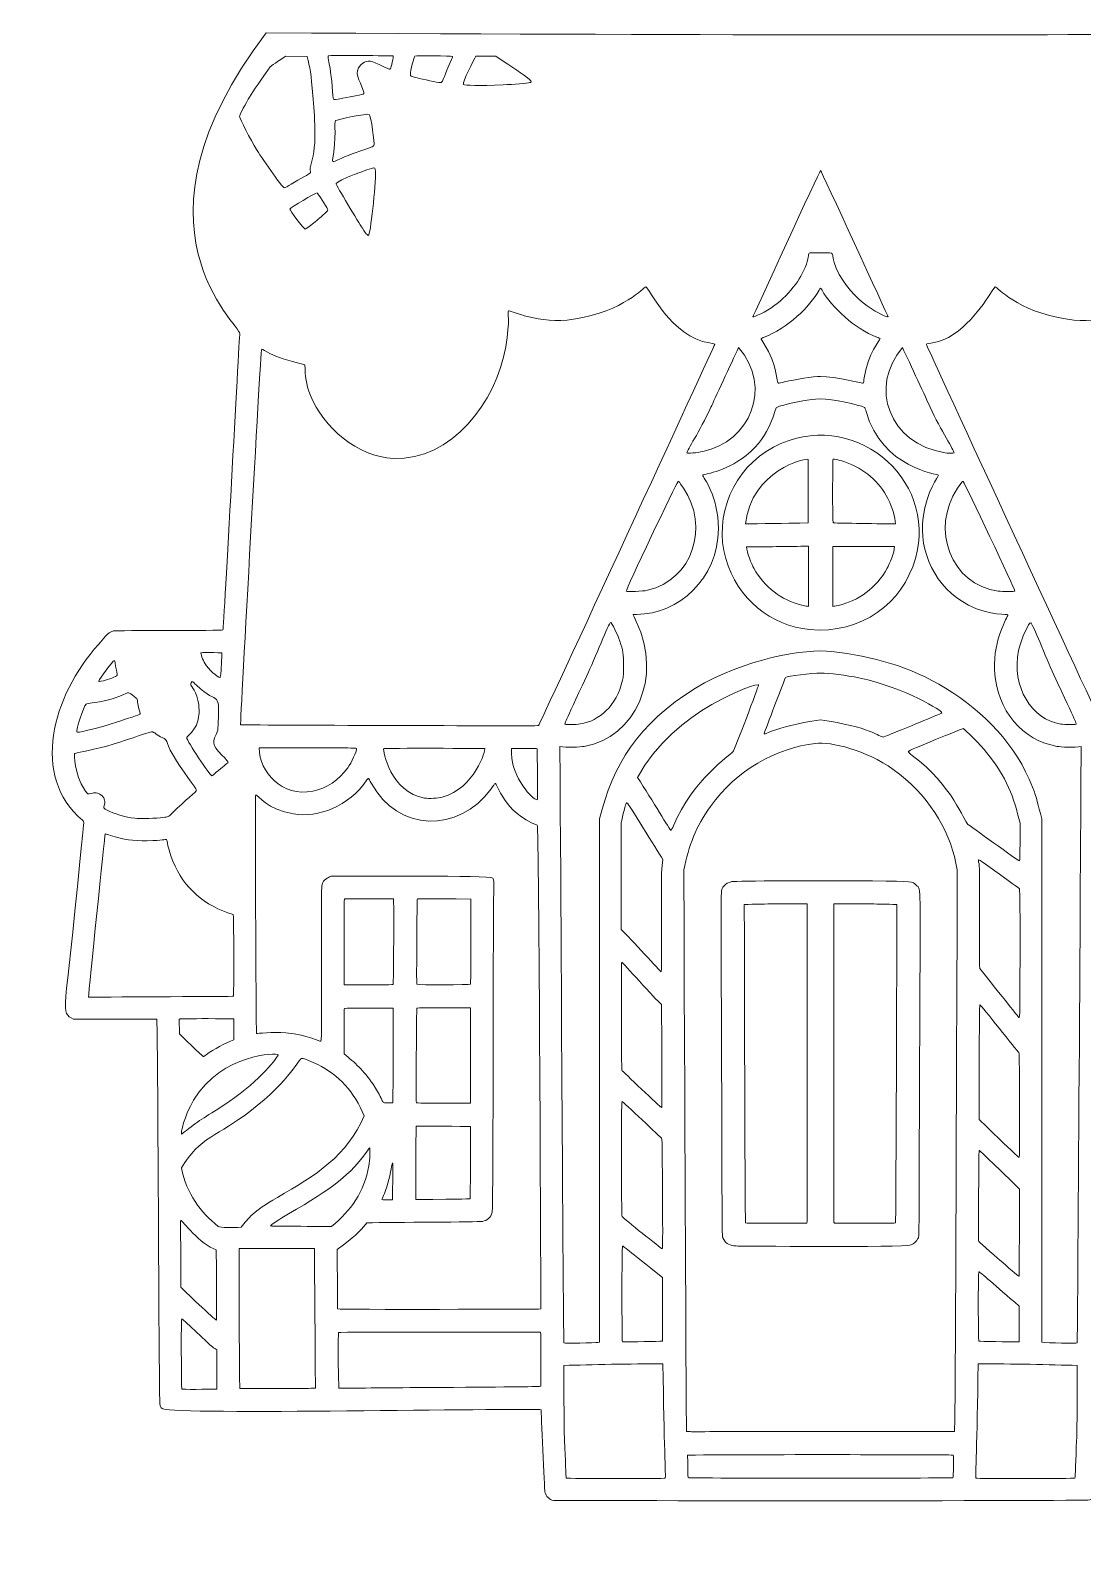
# Model space of a CAD drawing. Header units: inches. Extents: x -62.1 to -44.3, y 58.5 to 60.4.
# Drawn here: x -53.046 to -51.734, y 58.505 to 60.406 of the extents above; entities that cross this region are included whole.
import ezdxf

# ---------------------------------------------------------------- set-up
doc = ezdxf.new("R2010")
doc.units = ezdxf.units.IN
doc.header["$MEASUREMENT"] = 0
doc.layers.add('Gingerbread House 04', color=7, linetype='Continuous')

# ---------------------------------------------------------------- blocks, each defined once
blk = doc.blocks.new('block 5')
at = {"layer": 'Gingerbread House 04', "lineweight": 0}
for points, knots in [([(-52.1192, 59.886), (-52.1698, 59.8592), (-52.1939, 59.7998), (-52.1789, 59.7468), (-52.1647, 59.6969), (-52.1219, 59.6628), (-52.0743, 59.6583), (-52.0098, 59.6522), (-51.9581, 59.6914), (-51.9424, 59.7468), (-51.9135, 59.8485), (-52.0226, 59.9371), (-52.1192, 59.886)], [0, 0, 0, 0, 1, 1, 1, 2, 2, 2, 3, 3, 3, 4, 4, 4, 4]), ([(-52.0762, 59.8707), (-52.0758, 59.8704), (-52.0758, 59.8494), (-52.076, 59.7916), (-52.076, 59.7916), (-52.0863, 59.7912), (-52.0863, 59.7912), (-52.0992, 59.7908), (-52.1397, 59.7904), (-52.1541, 59.7902), (-52.147, 59.8566), (-52.0785, 59.8731), (-52.0762, 59.8707)], [0, 0, 0, 0, 1, 1, 1, 2, 2, 2, 3, 3, 3, 4, 4, 4, 4]), ([(-52.0448, 59.7915), (-52.046, 59.792), (-52.0455, 59.8706), (-52.0451, 59.8709), (-52.0443, 59.8713), (-52.035, 59.8692), (-52.0296, 59.8673), (-52.0062, 59.859), (-51.9871, 59.8426), (-51.9766, 59.8217), (-51.97, 59.8084), (-51.9681, 59.7991), (-51.9671, 59.7901), (-51.9942, 59.7905), (-52.0437, 59.7911), (-52.0448, 59.7915)], [0, 0, 0, 0, 1, 1, 1, 2, 2, 2, 3, 3, 3, 4, 4, 4, 5, 5, 5, 5]), ([(-52.0757, 59.6873), (-52.0775, 59.6873), (-52.0784, 59.6873), (-52.0838, 59.6887), (-52.1102, 59.6956), (-52.1304, 59.7111), (-52.1438, 59.7348), (-52.1466, 59.7398), (-52.1529, 59.7549), (-52.1529, 59.7617), (-52.1067, 59.7617), (-52.1046, 59.7618), (-52.0757, 59.7624), (-52.0757, 59.7624), (-52.0757, 59.6873), (-52.0757, 59.6873)], [0, 0, 0, 0, 1, 1, 1, 2, 2, 2, 3, 3, 3, 4, 4, 4, 5, 5, 5, 5]), ([(-51.9775, 59.7348), (-51.9915, 59.7099), (-52.0131, 59.6945), (-52.0386, 59.6884), (-52.0426, 59.6874), (-52.0431, 59.6873), (-52.0453, 59.6873), (-52.0453, 59.6873), (-52.0453, 59.7618), (-52.0453, 59.7618), (-52.0453, 59.7618), (-51.9684, 59.7618), (-51.9684, 59.7618), (-51.9684, 59.755), (-51.9747, 59.7398), (-51.9775, 59.7348)], [0, 0, 0, 0, 1, 1, 1, 2, 2, 2, 3, 3, 3, 4, 4, 4, 5, 5, 5, 5])]:
    blk.add_open_spline(points, degree=3, knots=knots, dxfattribs=at)
blk = doc.blocks.new('block 6')
at = {"layer": 'Gingerbread House 04', "lineweight": 0}
for points, knots in [([(-51.9412, 59.3393), (-51.9463, 59.3444), (-51.9439, 59.3442), (-51.9958, 59.3447), (-52.0607, 59.3454), (-52.1666, 59.3448), (-52.1712, 59.3438), (-52.1759, 59.3427), (-52.1786, 59.3412), (-52.181, 59.3384), (-52.1852, 59.3336), (-52.1849, 59.3402), (-52.1845, 59.2469), (-52.183, 58.8888), (-52.1841, 58.903), (-52.182, 58.8984), (-52.1784, 58.8911), (-52.1731, 58.8898), (-52.166, 58.8892), (-52.1635, 58.889), (-51.9575, 58.8873), (-51.9476, 58.8905), (-51.9445, 58.8916), (-51.9411, 58.8948), (-51.9393, 58.8984), (-51.9377, 58.9016), (-51.9379, 58.8851), (-51.9374, 59.0495), (-51.9365, 59.3556), (-51.9346, 59.3328), (-51.9412, 59.3393)], [0, 0, 0, 0, 1, 1, 1, 2, 2, 2, 3, 3, 3, 4, 4, 4, 5, 5, 5, 6, 6, 6, 7, 7, 7, 8, 8, 8, 9, 9, 9, 10, 10, 10, 10]), ([(-52.0773, 58.9202), (-52.0773, 58.9202), (-52.0776, 58.9176), (-52.0776, 58.9176), (-52.1068, 58.9176), (-52.1539, 58.9175), (-52.1542, 58.918), (-52.1549, 58.9192), (-52.1557, 59.286), (-52.1557, 59.3153), (-52.1286, 59.3161), (-52.1203, 59.316), (-52.0774, 59.3161), (-52.0774, 59.1211), (-52.0771, 58.922), (-52.0773, 58.9202)], [0, 0, 0, 0, 1, 1, 1, 2, 2, 2, 3, 3, 3, 4, 4, 4, 5, 5, 5, 5]), ([(-51.9671, 58.918), (-51.9674, 58.9175), (-52.0164, 58.9176), (-52.0437, 58.9176), (-52.0445, 58.9242), (-52.0438, 58.9021), (-52.0439, 59.3161), (-51.9985, 59.316), (-51.9926, 59.3161), (-51.9656, 59.3153), (-51.9656, 59.1583), (-51.9668, 58.9185), (-51.9671, 58.918)], [0, 0, 0, 0, 1, 1, 1, 2, 2, 2, 3, 3, 3, 4, 4, 4, 4])]:
    blk.add_open_spline(points, degree=3, knots=knots, dxfattribs=at)
blk = doc.blocks.new('block 7')
at = {"layer": 'Gingerbread House 04', "lineweight": 0}
for points, knots in [([(-51.1401, 59.4203), (-51.0754, 59.4752), (-51.1018, 59.5755), (-51.1604, 59.6398), (-51.1669, 59.647), (-51.1706, 59.6547), (-51.1791, 59.6566), (-51.1828, 59.6575), (-51.3144, 59.6566), (-51.3155, 59.6579), (-51.3165, 59.6591), (-51.3357, 60.0217), (-51.3365, 60.0275), (-51.3373, 60.0336), (-51.312, 60.0532), (-51.2946, 60.0966), (-51.2674, 60.1644), (-51.2775, 60.2265), (-51.3036, 60.2935), (-51.3186, 60.3321), (-51.3615, 60.3958), (-51.3691, 60.4022), (-51.3736, 60.4058), (-51.5279, 60.3959), (-52.7519, 60.4029), (-52.9361, 60.1609), (-52.7836, 60.0381), (-52.7848, 60.0275), (-52.7853, 60.0236), (-52.805, 59.6589), (-52.8058, 59.6579), (-52.8068, 59.6567), (-52.9388, 59.6574), (-52.9421, 59.6566), (-52.9507, 59.6547), (-52.9544, 59.647), (-52.9609, 59.6398), (-53.0191, 59.5754), (-53.0458, 59.4753), (-52.9811, 59.4203), (-52.978, 59.4177), (-52.9792, 59.4225), (-52.9838, 59.3732), (-53.0029, 59.1719), (-53.0094, 59.1817), (-52.9922, 59.1722), (-52.9922, 59.1722), (-52.8882, 59.1722), (-52.8882, 59.1722), (-52.8868, 59.1284), (-52.8856, 58.6983), (-52.8845, 58.6919), (-52.8836, 58.687), (-52.883, 58.6864), (-52.877, 58.6853), (-52.8401, 58.6788), (-52.4115, 58.6873), (-52.4091, 58.6849), (-52.4091, 58.6849), (-52.4051, 58.5854), (-52.4043, 58.5821), (-52.4032, 58.577), (-52.3986, 58.5725), (-52.3938, 58.5717), (-52.3921, 58.5714), (-51.7291, 58.5708), (-51.7249, 58.5724), (-51.7216, 58.5737), (-51.7182, 58.5775), (-51.7172, 58.5812), (-51.7155, 58.5872), (-51.7128, 58.6842), (-51.7122, 58.6849), (-51.7096, 58.6874), (-51.2824, 58.6785), (-51.2442, 58.6853), (-51.2383, 58.6864), (-51.2376, 58.687), (-51.2368, 58.6919), (-51.2357, 58.6983), (-51.2346, 59.1226), (-51.2331, 59.1722), (-51.1213, 59.1718), (-51.1281, 59.1709), (-51.1229, 59.1761), (-51.117, 59.182), (-51.1188, 59.1897), (-51.121, 59.2127), (-51.1418, 59.4325), (-51.1444, 59.4167), (-51.1401, 59.4203)], [0, 0, 0, 0, 1, 1, 1, 2, 2, 2, 3, 3, 3, 4, 4, 4, 5, 5, 5, 6, 6, 6, 7, 7, 7, 8, 8, 8, 9, 9, 9, 10, 10, 10, 11, 11, 11, 12, 12, 12, 13, 13, 13, 14, 14, 14, 15, 15, 15, 16, 16, 16, 17, 17, 17, 18, 18, 18, 19, 19, 19, 20, 20, 20, 21, 21, 21, 22, 22, 22, 23, 23, 23, 24, 24, 24, 25, 25, 25, 26, 26, 26, 27, 27, 27, 28, 28, 28, 29, 29, 29, 30, 30, 30, 30]), ([(-52.6747, 60.3741), (-52.6742, 60.3754), (-52.5937, 60.3742), (-52.5934, 60.374), (-52.593, 60.3736), (-52.596, 60.3592), (-52.597, 60.3581), (-52.5979, 60.3572), (-52.598, 60.3572), (-52.611, 60.3633), (-52.6234, 60.3691), (-52.6275, 60.369), (-52.6338, 60.3628), (-52.644, 60.3527), (-52.6348, 60.3452), (-52.6307, 60.3299), (-52.6293, 60.3247), (-52.6294, 60.3271), (-52.6562, 60.3214), (-52.6659, 60.3194), (-52.6674, 60.3192), (-52.668, 60.3201), (-52.6688, 60.3215), (-52.6695, 60.3455), (-52.6736, 60.3661), (-52.6744, 60.37), (-52.6749, 60.3736), (-52.6747, 60.3741)], [0, 0, 0, 0, 1, 1, 1, 2, 2, 2, 3, 3, 3, 4, 4, 4, 5, 5, 5, 6, 6, 6, 7, 7, 7, 8, 8, 8, 9, 9, 9, 9]), ([(-52.7851, 60.2985), (-52.7851, 60.3001), (-52.7805, 60.3093), (-52.7743, 60.3201), (-52.7704, 60.3269), (-52.764, 60.3361), (-52.7471, 60.3606), (-52.7358, 60.3682), (-52.7342, 60.3693), (-52.7279, 60.3737), (-52.7279, 60.3737), (-52.701, 60.3734), (-52.701, 60.3734), (-52.6974, 60.3593), (-52.6958, 60.3524), (-52.6937, 60.3245), (-52.6919, 60.3009), (-52.6879, 60.2638), (-52.6958, 60.2396), (-52.6986, 60.2311), (-52.6956, 60.2304), (-52.6968, 60.2283), (-52.6975, 60.2271), (-52.7099, 60.2208), (-52.7207, 60.214), (-52.7248, 60.2115), (-52.7286, 60.2094), (-52.7292, 60.2094), (-52.7319, 60.2094), (-52.7601, 60.2509), (-52.7641, 60.2575), (-52.7711, 60.2689), (-52.7851, 60.2962), (-52.7851, 60.2985)], [0, 0, 0, 0, 1, 1, 1, 2, 2, 2, 3, 3, 3, 4, 4, 4, 5, 5, 5, 6, 6, 6, 7, 7, 7, 8, 8, 8, 9, 9, 9, 10, 10, 10, 11, 11, 11, 11]), ([(-52.5664, 60.3738), (-52.5656, 60.3744), (-52.5206, 60.3741), (-52.5197, 60.3735), (-52.5193, 60.3733), (-52.5196, 60.3719), (-52.5207, 60.3697), (-52.5307, 60.3475), (-52.5308, 60.344), (-52.5328, 60.3417), (-52.5333, 60.3412), (-52.5342, 60.3408), (-52.5349, 60.3408), (-52.5369, 60.3409), (-52.5576, 60.345), (-52.5637, 60.3466), (-52.5719, 60.3486), (-52.5721, 60.3487), (-52.5721, 60.351), (-52.5721, 60.3552), (-52.5677, 60.373), (-52.5664, 60.3738)], [0, 0, 0, 0, 1, 1, 1, 2, 2, 2, 3, 3, 3, 4, 4, 4, 5, 5, 5, 6, 6, 6, 7, 7, 7, 7]), ([(-52.4904, 60.3737), (-52.4904, 60.3737), (-52.4654, 60.3737), (-52.4654, 60.3737), (-52.4207, 60.344), (-52.4184, 60.3419), (-52.4231, 60.3407), (-52.4262, 60.3399), (-52.4431, 60.3385), (-52.4564, 60.338), (-52.4867, 60.3368), (-52.5042, 60.337), (-52.5058, 60.3386), (-52.5075, 60.3402), (-52.493, 60.37), (-52.4904, 60.3737)], [0, 0, 0, 0, 1, 1, 1, 2, 2, 2, 3, 3, 3, 4, 4, 4, 5, 5, 5, 5]), ([(-52.6656, 60.2933), (-52.6642, 60.2947), (-52.6253, 60.3027), (-52.6233, 60.3011), (-52.6216, 60.2997), (-52.6161, 60.2644), (-52.6177, 60.2621), (-52.6183, 60.2612), (-52.6204, 60.2602), (-52.6253, 60.2586), (-52.638, 60.2546), (-52.652, 60.2492), (-52.6627, 60.2443), (-52.665, 60.2432), (-52.6675, 60.2424), (-52.6682, 60.2424), (-52.6693, 60.2424), (-52.6695, 60.2426), (-52.6692, 60.2439), (-52.6638, 60.273), (-52.6675, 60.2914), (-52.6656, 60.2933)], [0, 0, 0, 0, 1, 1, 1, 2, 2, 2, 3, 3, 3, 4, 4, 4, 5, 5, 5, 6, 6, 6, 7, 7, 7, 7]), ([(-52.618, 60.2345), (-52.6165, 60.2345), (-52.6163, 60.2343), (-52.6159, 60.2325), (-52.614, 60.2224), (-52.6213, 60.1577), (-52.6239, 60.151), (-52.6247, 60.1489), (-52.6263, 60.1505), (-52.632, 60.1592), (-52.6358, 60.165), (-52.6651, 60.2134), (-52.6648, 60.2148), (-52.6641, 60.2184), (-52.6206, 60.2345), (-52.618, 60.2345)], [0, 0, 0, 0, 1, 1, 1, 2, 2, 2, 3, 3, 3, 4, 4, 4, 5, 5, 5, 5]), ([(-52.0606, 60.2312), (-52.0601, 60.2312), (-51.9761, 60.0489), (-51.9764, 60.0486), (-51.9779, 60.0471), (-52.0225, 60.0661), (-52.0411, 60.1093), (-52.0505, 60.1311), (-52.0383, 60.1283), (-52.0606, 60.1283), (-52.0858, 60.1283), (-52.0669, 60.1321), (-52.0852, 60.0992), (-52.095, 60.0814), (-52.1169, 60.0594), (-52.1392, 60.0504), (-52.1435, 60.0487), (-52.145, 60.0482), (-52.145, 60.0487), (-52.145, 60.0489), (-52.0612, 60.2312), (-52.0606, 60.2312)], [0, 0, 0, 0, 1, 1, 1, 2, 2, 2, 3, 3, 3, 4, 4, 4, 5, 5, 5, 6, 6, 6, 7, 7, 7, 7]), ([(-52.6754, 60.1829), (-52.6747, 60.1813), (-52.6748, 60.1812), (-52.6792, 60.1771), (-52.6816, 60.1748), (-52.6878, 60.1696), (-52.6929, 60.1655), (-52.6982, 60.1612), (-52.7028, 60.158), (-52.7034, 60.158), (-52.7052, 60.158), (-52.7226, 60.182), (-52.7223, 60.1829), (-52.7215, 60.1848), (-52.6904, 60.2035), (-52.6885, 60.2031), (-52.6876, 60.203), (-52.6769, 60.1864), (-52.6754, 60.1829)], [0, 0, 0, 0, 1, 1, 1, 2, 2, 2, 3, 3, 3, 4, 4, 4, 5, 5, 5, 6, 6, 6, 6]), ([(-52.4124, 59.5385), (-52.4134, 59.5378), (-52.7837, 59.5392), (-52.7839, 59.5395), (-52.7843, 59.5399), (-52.7588, 60.0082), (-52.7575, 60.0082), (-52.754, 60.0082), (-52.7495, 59.9995), (-52.7037, 59.9887), (-52.703, 59.9734), (-52.7027, 59.9657), (-52.6967, 59.9503), (-52.6812, 59.9112), (-52.6375, 59.8736), (-52.5933, 59.8719), (-52.5212, 59.8691), (-52.4649, 59.9418), (-52.4531, 60.0112), (-52.4474, 60.0446), (-52.4512, 60.055), (-52.4498, 60.0559), (-52.448, 60.057), (-52.4112, 60.0387), (-52.3687, 60.0455), (-52.3045, 60.0558), (-52.281, 60.0859), (-52.2785, 60.0859), (-52.2752, 60.0859), (-52.2468, 60.023), (-52.199, 60.0159), (-52.1931, 60.015), (-52.1926, 60.0149), (-52.1926, 60.0141), (-52.1926, 60.0133), (-52.4113, 59.5392), (-52.4124, 59.5385)], [0, 0, 0, 0, 1, 1, 1, 2, 2, 2, 3, 3, 3, 4, 4, 4, 5, 5, 5, 6, 6, 6, 7, 7, 7, 8, 8, 8, 9, 9, 9, 10, 10, 10, 11, 11, 11, 12, 12, 12, 12]), ([(-51.9865, 60.0213), (-51.9857, 60.0192), (-52.0017, 60.0046), (-52.0065, 59.9703), (-52.007, 59.9663), (-52.0072, 59.9657), (-52.0082, 59.9657), (-52.0093, 59.9657), (-52.0427, 59.9741), (-52.0606, 59.9741), (-52.069, 59.9741), (-52.0931, 59.9704), (-52.1054, 59.9673), (-52.109, 59.9664), (-52.1125, 59.9657), (-52.1131, 59.9657), (-52.1162, 59.9657), (-52.1136, 59.9888), (-52.1313, 60.0151), (-52.1333, 60.0182), (-52.1349, 60.0209), (-52.1348, 60.0213), (-52.1346, 60.0216), (-52.1329, 60.0224), (-52.131, 60.0232), (-52.1023, 60.0339), (-52.0739, 60.0612), (-52.0625, 60.0817), (-52.0617, 60.083), (-52.0609, 60.0842), (-52.0606, 60.0842), (-52.0604, 60.0842), (-52.0595, 60.083), (-52.0588, 60.0817), (-52.047, 60.0607), (-52.0181, 60.0336), (-51.9903, 60.0232), (-51.9883, 60.0224), (-51.9866, 60.0216), (-51.9865, 60.0213)], [0, 0, 0, 0, 1, 1, 1, 2, 2, 2, 3, 3, 3, 4, 4, 4, 5, 5, 5, 6, 6, 6, 7, 7, 7, 8, 8, 8, 9, 9, 9, 10, 10, 10, 11, 11, 11, 12, 12, 12, 13, 13, 13, 13]), ([(-51.9287, 60.0141), (-51.9287, 60.0166), (-51.9138, 60.0137), (-51.8939, 60.0273), (-51.8646, 60.0472), (-51.8444, 60.0859), (-51.8428, 60.0859), (-51.84, 60.0859), (-51.8176, 60.0559), (-51.7525, 60.0455), (-51.7101, 60.0387), (-51.6733, 60.057), (-51.6715, 60.0559), (-51.6699, 60.0549), (-51.6742, 60.0463), (-51.6682, 60.0112), (-51.6581, 59.9517), (-51.6129, 59.8862), (-51.5535, 59.874), (-51.4918, 59.8613), (-51.4211, 59.9125), (-51.4175, 59.9887), (-51.371, 59.9997), (-51.3681, 60.0082), (-51.3637, 60.0082), (-51.3624, 60.0082), (-51.3371, 59.5398), (-51.3373, 59.5395), (-51.3375, 59.5394), (-51.389, 59.5391), (-51.4519, 59.5389), (-51.598, 59.5385), (-51.708, 59.5379), (-51.7089, 59.5385), (-51.71, 59.5392), (-51.9287, 60.0132), (-51.9287, 60.0141)], [0, 0, 0, 0, 1, 1, 1, 2, 2, 2, 3, 3, 3, 4, 4, 4, 5, 5, 5, 6, 6, 6, 7, 7, 7, 8, 8, 8, 9, 9, 9, 10, 10, 10, 11, 11, 11, 12, 12, 12, 12]), ([(-52.2076, 59.8804), (-52.2138, 59.879), (-52.2272, 59.8779), (-52.2272, 59.8787), (-52.2272, 59.8823), (-52.2118, 59.9041), (-52.1973, 59.9358), (-52.1936, 59.9438), (-52.1718, 59.9911), (-52.1628, 60.0101), (-52.1198, 59.96), (-52.1487, 59.893), (-52.2076, 59.8804)], [0, 0, 0, 0, 1, 1, 1, 2, 2, 2, 3, 3, 3, 4, 4, 4, 4]), ([(-51.9584, 60.0101), (-51.9495, 59.9912), (-51.9281, 59.9449), (-51.924, 59.9358), (-51.9106, 59.9065), (-51.8941, 59.8818), (-51.8941, 59.8788), (-51.894, 59.8784), (-51.9031, 59.8785), (-51.9052, 59.8788), (-51.9756, 59.8899), (-52.0006, 59.9614), (-51.9584, 60.0101)], [0, 0, 0, 0, 1, 1, 1, 2, 2, 2, 3, 3, 3, 4, 4, 4, 4]), ([(-51.7407, 58.7682), (-51.7409, 58.7678), (-51.7776, 58.768), (-51.7849, 58.7692), (-51.7849, 58.7692), (-51.7849, 59.4221), (-51.7849, 59.4221), (-51.7897, 59.4411), (-51.7908, 59.4478), (-51.7963, 59.4618), (-51.8169, 59.5145), (-51.8566, 59.5555), (-51.9047, 59.5851), (-51.9502, 59.6131), (-51.995, 59.6245), (-52.0467, 59.631), (-52.0784, 59.635), (-52.1571, 59.6217), (-52.2166, 59.5851), (-52.2893, 59.5404), (-52.3195, 59.4884), (-52.3364, 59.4221), (-52.3364, 59.4221), (-52.3364, 58.7692), (-52.3364, 58.7692), (-52.3364, 58.7692), (-52.3382, 58.7688), (-52.3382, 58.7688), (-52.3417, 58.7683), (-52.3803, 58.7677), (-52.3806, 58.7682), (-52.3813, 58.7694), (-52.3831, 59.0759), (-52.3856, 59.5124), (-52.3778, 59.5108), (-52.3597, 59.5118), (-52.3554, 59.5126), (-52.2922, 59.5237), (-52.2568, 59.5982), (-52.2904, 59.6682), (-52.2926, 59.6727), (-52.2943, 59.6765), (-52.2943, 59.6768), (-52.2943, 59.677), (-52.2923, 59.6773), (-52.29, 59.6773), (-52.238, 59.6773), (-52.1881, 59.7217), (-52.188, 59.7842), (-52.1879, 59.8256), (-52.2076, 59.8485), (-52.2076, 59.8509), (-52.2076, 59.8528), (-52.1814, 59.8532), (-52.1532, 59.8757), (-52.1215, 59.9009), (-52.1181, 59.934), (-52.1153, 59.9355), (-52.1094, 59.9387), (-52.0748, 59.9461), (-52.0606, 59.9461), (-52.0462, 59.9461), (-52.0119, 59.9387), (-52.0059, 59.9355), (-52.0054, 59.9352), (-52.0045, 59.933), (-52.0037, 59.9302), (-51.9842, 59.8595), (-51.9136, 59.8524), (-51.9136, 59.8509), (-51.9136, 59.8486), (-51.9281, 59.8326), (-51.9327, 59.798), (-51.9382, 59.7562), (-51.918, 59.7103), (-51.8762, 59.6889), (-51.8482, 59.6745), (-51.827, 59.6782), (-51.827, 59.6768), (-51.827, 59.6736), (-51.8453, 59.6482), (-51.8436, 59.6079), (-51.8413, 59.5564), (-51.8076, 59.5199), (-51.7659, 59.5126), (-51.7616, 59.5118), (-51.7434, 59.5108), (-51.7357, 59.5124), (-51.7357, 59.5122), (-51.74, 58.7694), (-51.7407, 58.7682)], [0, 0, 0, 0, 1, 1, 1, 2, 2, 2, 3, 3, 3, 4, 4, 4, 5, 5, 5, 6, 6, 6, 7, 7, 7, 8, 8, 8, 9, 9, 9, 10, 10, 10, 11, 11, 11, 12, 12, 12, 13, 13, 13, 14, 14, 14, 15, 15, 15, 16, 16, 16, 17, 17, 17, 18, 18, 18, 19, 19, 19, 20, 20, 20, 21, 21, 21, 22, 22, 22, 23, 23, 23, 24, 24, 24, 25, 25, 25, 26, 26, 26, 27, 27, 27, 28, 28, 28, 29, 29, 29, 30, 30, 30, 30]), ([(-52.2764, 59.7073), (-52.2821, 59.706), (-52.3022, 59.7052), (-52.3029, 59.7062), (-52.3038, 59.7077), (-52.2406, 59.8406), (-52.2383, 59.843), (-52.2376, 59.8437), (-52.2369, 59.8428), (-52.2314, 59.8346), (-52.1993, 59.787), (-52.2197, 59.7204), (-52.2764, 59.7073)], [0, 0, 0, 0, 1, 1, 1, 2, 2, 2, 3, 3, 3, 4, 4, 4, 4]), ([(-51.8899, 59.8346), (-51.8843, 59.8428), (-51.8836, 59.8437), (-51.8829, 59.843), (-51.8803, 59.8403), (-51.8177, 59.7073), (-51.8183, 59.7063), (-51.8187, 59.7056), (-51.834, 59.7057), (-51.839, 59.7063), (-51.8981, 59.7141), (-51.924, 59.7838), (-51.8899, 59.8346)], [0, 0, 0, 0, 1, 1, 1, 2, 2, 2, 3, 3, 3, 4, 4, 4, 4]), ([(-52.3076, 59.5951), (-52.3149, 59.5629), (-52.3366, 59.5444), (-52.3602, 59.5405), (-52.3654, 59.5397), (-52.378, 59.5395), (-52.3791, 59.5402), (-52.3796, 59.5405), (-52.3814, 59.5385), (-52.3524, 59.5998), (-52.3419, 59.6222), (-52.3249, 59.6672), (-52.3223, 59.6672), (-52.321, 59.6672), (-52.3136, 59.6521), (-52.3108, 59.6437), (-52.3071, 59.6325), (-52.3064, 59.6276), (-52.3063, 59.6135), (-52.3063, 59.6022), (-52.3064, 59.6003), (-52.3076, 59.5951)], [0, 0, 0, 0, 1, 1, 1, 2, 2, 2, 3, 3, 3, 4, 4, 4, 5, 5, 5, 6, 6, 6, 7, 7, 7, 7]), ([(-51.8136, 59.632), (-51.8102, 59.6479), (-51.8002, 59.668), (-51.7986, 59.6669), (-51.7958, 59.6653), (-51.78, 59.6239), (-51.7698, 59.602), (-51.7407, 59.5395), (-51.7414, 59.5406), (-51.7421, 59.5402), (-51.7431, 59.5396), (-51.7564, 59.5397), (-51.7609, 59.5404), (-51.7972, 59.5456), (-51.8231, 59.5874), (-51.8136, 59.632)], [0, 0, 0, 0, 1, 1, 1, 2, 2, 2, 3, 3, 3, 4, 4, 4, 5, 5, 5, 5]), ([(-52.9412, 59.6197), (-52.9403, 59.6197), (-52.9404, 59.6156), (-52.9386, 59.6075), (-52.9378, 59.6041), (-52.9375, 59.6015), (-52.9378, 59.601), (-52.9384, 59.5999), (-52.9487, 59.5959), (-52.9547, 59.5945), (-52.9604, 59.5932), (-52.9606, 59.5932), (-52.9606, 59.5941), (-52.9606, 59.5964), (-52.9429, 59.6197), (-52.9412, 59.6197)], [0, 0, 0, 0, 1, 1, 1, 2, 2, 2, 3, 3, 3, 4, 4, 4, 5, 5, 5, 5]), ([(-52.8333, 59.6293), (-52.8328, 59.6298), (-52.8214, 59.6296), (-52.8072, 59.6294), (-52.8073, 59.624), (-52.8075, 59.6179), (-52.8082, 59.6076), (-52.8087, 59.6005), (-52.809, 59.5987), (-52.8097, 59.5986), (-52.8123, 59.5981), (-52.8242, 59.6091), (-52.8281, 59.6157), (-52.8309, 59.6203), (-52.834, 59.6285), (-52.8333, 59.6293)], [0, 0, 0, 0, 1, 1, 1, 2, 2, 2, 3, 3, 3, 4, 4, 4, 5, 5, 5, 5]), ([(-52.1308, 59.5292), (-52.1303, 59.5307), (-52.1049, 59.5979), (-52.1042, 59.5986), (-52.1028, 59.6001), (-52.071, 59.604), (-52.0606, 59.604), (-52.0498, 59.604), (-52.028, 59.6013), (-52.0128, 59.5981), (-51.9536, 59.5855), (-51.9081, 59.5564), (-51.9093, 59.5544), (-51.91, 59.5534), (-51.9352, 59.5435), (-51.9734, 59.5276), (-51.9781, 59.5257), (-51.9823, 59.5241), (-51.9826, 59.5241), (-51.9866, 59.5243), (-51.9994, 59.5371), (-52.0606, 59.5455), (-52.1223, 59.5371), (-52.1324, 59.524), (-52.1308, 59.5292)], [0, 0, 0, 0, 1, 1, 1, 2, 2, 2, 3, 3, 3, 4, 4, 4, 5, 5, 5, 6, 6, 6, 7, 7, 7, 8, 8, 8, 8]), ([(-52.9765, 59.5652), (-52.9759, 59.5655), (-52.9725, 59.5663), (-52.969, 59.5668), (-52.915, 59.5748), (-52.9314, 59.5873), (-52.9139, 59.5728), (-52.913, 59.5721), (-52.9126, 59.5709), (-52.9123, 59.5679), (-52.9118, 59.5621), (-52.9092, 59.5553), (-52.9092, 59.5536), (-52.9092, 59.5525), (-52.9088, 59.5526), (-52.9332, 59.5445), (-52.9521, 59.5383), (-52.9572, 59.5368), (-52.9743, 59.5327), (-52.9841, 59.5304), (-52.9877, 59.5298), (-52.9882, 59.5307), (-52.9891, 59.5321), (-52.9798, 59.5631), (-52.9765, 59.5652)], [0, 0, 0, 0, 1, 1, 1, 2, 2, 2, 3, 3, 3, 4, 4, 4, 5, 5, 5, 6, 6, 6, 7, 7, 7, 8, 8, 8, 8]), ([(-52.836, 59.5647), (-52.8383, 59.581), (-52.846, 59.5879), (-52.846, 59.5897), (-52.846, 59.591), (-52.8448, 59.5934), (-52.844, 59.5934), (-52.8437, 59.5934), (-52.8414, 59.5914), (-52.839, 59.5891), (-52.8104, 59.5611), (-52.8098, 59.5875), (-52.812, 59.5327), (-52.8192, 59.5172), (-52.8206, 59.5154), (-52.8071, 59.5017), (-52.8019, 59.4964), (-52.7991, 59.4932), (-52.7994, 59.4927), (-52.7998, 59.4916), (-52.8073, 59.4863), (-52.8141, 59.4802), (-52.8168, 59.4779), (-52.8192, 59.476), (-52.8196, 59.476), (-52.8218, 59.476), (-52.851, 59.5191), (-52.851, 59.5237), (-52.851, 59.5262), (-52.8318, 59.5346), (-52.836, 59.5647)], [0, 0, 0, 0, 1, 1, 1, 2, 2, 2, 3, 3, 3, 4, 4, 4, 5, 5, 5, 6, 6, 6, 7, 7, 7, 8, 8, 8, 9, 9, 9, 10, 10, 10, 10]), ([(-52.247, 59.4078), (-52.2482, 59.4078), (-52.2702, 59.445), (-52.2888, 59.4737), (-52.2437, 59.5589), (-52.1378, 59.5926), (-52.1378, 59.5893), (-52.1378, 59.5883), (-52.1679, 59.5079), (-52.1699, 59.5057), (-52.1736, 59.5015), (-52.2198, 59.4714), (-52.244, 59.4135), (-52.2453, 59.4104), (-52.2467, 59.4078), (-52.247, 59.4078)], [0, 0, 0, 0, 1, 1, 1, 2, 2, 2, 3, 3, 3, 4, 4, 4, 5, 5, 5, 5]), ([(-52.9781, 59.4581), (-52.9914, 59.4782), (-52.9915, 59.5029), (-52.9909, 59.5035), (-52.9901, 59.5043), (-52.9742, 59.5066), (-52.9508, 59.5129), (-52.9392, 59.516), (-52.8967, 59.5308), (-52.894, 59.5308), (-52.8934, 59.5308), (-52.8914, 59.5297), (-52.8895, 59.5283), (-52.8876, 59.5269), (-52.884, 59.5248), (-52.8815, 59.5235), (-52.8729, 59.5195), (-52.8797, 59.5217), (-52.8679, 59.5014), (-52.8577, 59.4839), (-52.8387, 59.4596), (-52.8387, 59.4579), (-52.8387, 59.4566), (-52.8522, 59.4459), (-52.8691, 59.4294), (-52.8744, 59.4243), (-52.8734, 59.4249), (-52.8809, 59.4237), (-52.8876, 59.4227), (-52.909, 59.4222), (-52.9158, 59.4229), (-52.9273, 59.4242), (-52.9423, 59.4286), (-52.9504, 59.4331), (-52.9545, 59.4353), (-52.9545, 59.4354), (-52.9542, 59.4371), (-52.9532, 59.4415), (-52.953, 59.4429), (-52.9535, 59.4453), (-52.9542, 59.4495), (-52.9578, 59.4531), (-52.9624, 59.4543), (-52.9646, 59.4549), (-52.9656, 59.4548), (-52.9695, 59.4539), (-52.9748, 59.4527), (-52.9746, 59.4526), (-52.9781, 59.4581)], [0, 0, 0, 0, 1, 1, 1, 2, 2, 2, 3, 3, 3, 4, 4, 4, 5, 5, 5, 6, 6, 6, 7, 7, 7, 8, 8, 8, 9, 9, 9, 10, 10, 10, 11, 11, 11, 12, 12, 12, 13, 13, 13, 14, 14, 14, 15, 15, 15, 16, 16, 16, 16]), ([(-51.9462, 59.5013), (-51.9494, 59.5037), (-51.9516, 59.5057), (-51.9515, 59.5062), (-51.9512, 59.5076), (-51.8839, 59.5347), (-51.8827, 59.5347), (-51.8812, 59.5347), (-51.8601, 59.5134), (-51.8535, 59.5051), (-51.8283, 59.4736), (-51.8197, 59.4493), (-51.8119, 59.4166), (-51.8119, 59.4104), (-51.8117, 59.37), (-51.8124, 59.3696), (-51.8133, 59.369), (-51.8766, 59.4151), (-51.8768, 59.4153), (-51.8818, 59.4192), (-51.8961, 59.4636), (-51.9462, 59.5013)], [0, 0, 0, 0, 1, 1, 1, 2, 2, 2, 3, 3, 3, 4, 4, 4, 5, 5, 5, 6, 6, 6, 7, 7, 7, 7]), ([(-52.7605, 59.5107), (-52.6558, 59.5107), (-52.6392, 59.5108), (-52.6392, 59.5099), (-52.6392, 59.5062), (-52.6455, 59.4924), (-52.6502, 59.4858), (-52.661, 59.4707), (-52.6771, 59.4599), (-52.6938, 59.4567), (-52.7322, 59.4493), (-52.7605, 59.4801), (-52.7605, 59.5107)], [0, 0, 0, 0, 1, 1, 1, 2, 2, 2, 3, 3, 3, 4, 4, 4, 4]), ([(-52.6054, 59.5099), (-52.605, 59.5103), (-52.4799, 59.5102), (-52.4793, 59.5098), (-52.4777, 59.5088), (-52.4921, 59.4602), (-52.5324, 59.4491), (-52.5372, 59.4478), (-52.549, 59.4472), (-52.5543, 59.4481), (-52.5966, 59.4547), (-52.607, 59.5084), (-52.6054, 59.5099)], [0, 0, 0, 0, 1, 1, 1, 2, 2, 2, 3, 3, 3, 4, 4, 4, 4]), ([(-52.446, 59.5037), (-52.446, 59.5037), (-52.446, 59.5098), (-52.446, 59.5098), (-52.4184, 59.5101), (-52.4144, 59.5101), (-52.4142, 59.5094), (-52.4141, 59.509), (-52.4138, 59.4946), (-52.4136, 59.4773), (-52.4133, 59.4497), (-52.4134, 59.4458), (-52.4141, 59.4458), (-52.419, 59.4458), (-52.4458, 59.473), (-52.446, 59.5037)], [0, 0, 0, 0, 1, 1, 1, 2, 2, 2, 3, 3, 3, 4, 4, 4, 5, 5, 5, 5]), ([(-51.8938, 58.6578), (-51.894, 58.6575), (-51.9688, 58.658), (-52.1129, 58.6578), (-52.2353, 58.6576), (-52.2112, 58.6572), (-52.2278, 58.6577), (-52.2278, 58.6889), (-52.2276, 58.5055), (-52.2312, 59.3584), (-52.225, 59.389), (-52.2159, 59.4126), (-52.1979, 59.4377), (-52.1658, 59.4826), (-52.1159, 59.5108), (-52.0669, 59.5163), (-52.0476, 59.5185), (-52.0042, 59.5082), (-51.9699, 59.4837), (-51.9275, 59.4535), (-51.9007, 59.4101), (-51.8918, 59.367), (-51.8918, 59.367), (-51.8901, 59.3584), (-51.8901, 59.3584), (-51.8922, 58.8539), (-51.8924, 58.6595), (-51.8938, 58.6578)], [0, 0, 0, 0, 1, 1, 1, 2, 2, 2, 3, 3, 3, 4, 4, 4, 5, 5, 5, 6, 6, 6, 7, 7, 7, 8, 8, 8, 9, 9, 9, 9]), ([(-52.6633, 58.8849), (-52.6405, 58.9015), (-52.6376, 58.9051), (-52.6262, 58.9181), (-52.5936, 58.9188), (-52.4877, 58.919), (-52.4822, 58.9199), (-52.4762, 58.9209), (-52.472, 58.9249), (-52.4701, 58.9312), (-52.4685, 58.9365), (-52.4692, 59.3162), (-52.4681, 59.3303), (-52.4675, 59.3375), (-52.4681, 59.347), (-52.4693, 59.3483), (-52.4724, 59.3516), (-52.6366, 59.3506), (-52.6713, 59.3505), (-52.6752, 59.3486), (-52.6804, 59.3464), (-52.6823, 59.3406), (-52.684, 59.3353), (-52.6817, 59.1455), (-52.6836, 59.1447), (-52.6859, 59.1439), (-52.6975, 59.1521), (-52.7272, 59.1552), (-52.7441, 59.1569), (-52.7634, 59.1539), (-52.764, 59.1545), (-52.7645, 59.1551), (-52.766, 59.452), (-52.765, 59.452), (-52.7625, 59.452), (-52.7501, 59.4334), (-52.718, 59.4282), (-52.6867, 59.4231), (-52.649, 59.4379), (-52.6271, 59.4695), (-52.6259, 59.4712), (-52.6248, 59.4726), (-52.6245, 59.4726), (-52.6243, 59.4726), (-52.6226, 59.4698), (-52.6207, 59.4663), (-52.5881, 59.4062), (-52.5118, 59.4036), (-52.4715, 59.4598), (-52.469, 59.4633), (-52.4667, 59.4663), (-52.4665, 59.4664), (-52.4642, 59.4673), (-52.4549, 59.4288), (-52.4138, 59.4143), (-52.4116, 59.4136), (-52.4093, 58.8108), (-52.4095, 58.8106), (-52.4098, 58.8103), (-52.662, 58.8097), (-52.6627, 58.8106), (-52.6634, 58.8114), (-52.6629, 58.8139), (-52.6633, 58.8849)], [0, 0, 0, 0, 1, 1, 1, 2, 2, 2, 3, 3, 3, 4, 4, 4, 5, 5, 5, 6, 6, 6, 7, 7, 7, 8, 8, 8, 9, 9, 9, 10, 10, 10, 11, 11, 11, 12, 12, 12, 13, 13, 13, 14, 14, 14, 15, 15, 15, 16, 16, 16, 17, 17, 17, 18, 18, 18, 19, 19, 19, 20, 20, 20, 21, 21, 21, 21]), ([(-52.259, 59.2429), (-52.2591, 59.2366), (-52.2592, 59.2314), (-52.2593, 59.2313), (-52.26, 59.2306), (-52.2975, 59.2736), (-52.3094, 59.2839), (-52.3094, 59.2839), (-52.3094, 59.4171), (-52.3094, 59.4171), (-52.3075, 59.4253), (-52.3038, 59.4422), (-52.3021, 59.4422), (-52.3009, 59.4422), (-52.2651, 59.384), (-52.2573, 59.3713), (-52.2605, 59.354), (-52.2584, 59.3149), (-52.259, 59.2429)], [0, 0, 0, 0, 1, 1, 1, 2, 2, 2, 3, 3, 3, 4, 4, 4, 5, 5, 5, 6, 6, 6, 6]), ([(-52.9736, 59.1997), (-52.9729, 59.2072), (-52.9532, 59.4025), (-52.9526, 59.4032), (-52.9513, 59.4044), (-52.9314, 59.3928), (-52.8933, 59.395), (-52.8784, 59.3958), (-52.8774, 59.3967), (-52.8764, 59.3963), (-52.8752, 59.3958), (-52.875, 59.3851), (-52.8683, 59.3692), (-52.8542, 59.3358), (-52.8293, 59.3136), (-52.793, 59.3027), (-52.792, 59.2901), (-52.7923, 59.2011), (-52.7927, 59.2008), (-52.7933, 59.2005), (-52.9416, 59.1999), (-52.9736, 59.1997)], [0, 0, 0, 0, 1, 1, 1, 2, 2, 2, 3, 3, 3, 4, 4, 4, 5, 5, 5, 6, 6, 6, 7, 7, 7, 7]), ([(-51.813, 59.1742), (-51.8135, 59.1742), (-51.8244, 59.1882), (-51.8622, 59.2354), (-51.8625, 59.2519), (-51.8617, 59.3593), (-51.863, 59.3661), (-51.8642, 59.3721), (-51.8669, 59.3744), (-51.8491, 59.3614), (-51.8237, 59.3429), (-51.8137, 59.3361), (-51.8126, 59.3347), (-51.8113, 59.3331), (-51.8121, 59.1824), (-51.8123, 59.1793), (-51.8125, 59.1765), (-51.8128, 59.1742), (-51.813, 59.1742)], [0, 0, 0, 0, 1, 1, 1, 2, 2, 2, 3, 3, 3, 4, 4, 4, 5, 5, 5, 6, 6, 6, 6]), ([(-52.5936, 59.2156), (-52.5941, 59.2148), (-52.6238, 59.215), (-52.6548, 59.215), (-52.6548, 59.3018), (-52.6549, 59.3223), (-52.6541, 59.3223), (-52.6469, 59.3226), (-52.5938, 59.3226), (-52.5933, 59.3223), (-52.5922, 59.3216), (-52.5932, 59.2162), (-52.5936, 59.2156)], [0, 0, 0, 0, 1, 1, 1, 2, 2, 2, 3, 3, 3, 4, 4, 4, 4]), ([(-52.5634, 59.3222), (-52.563, 59.3225), (-52.5502, 59.3225), (-52.4969, 59.322), (-52.4969, 59.3023), (-52.4968, 59.2165), (-52.497, 59.2158), (-52.4972, 59.2152), (-52.5636, 59.2145), (-52.5641, 59.2159), (-52.5646, 59.2173), (-52.5639, 59.3217), (-52.5634, 59.3222)], [0, 0, 0, 0, 1, 1, 1, 2, 2, 2, 3, 3, 3, 4, 4, 4, 4]), ([(-52.3086, 59.2434), (-52.3079, 59.244), (-52.2665, 59.1967), (-52.259, 59.1905), (-52.2585, 59.1642), (-52.2584, 59.0669), (-52.2585, 59.0633), (-52.2585, 59.0625), (-52.2587, 59.0618), (-52.2589, 59.0618), (-52.2597, 59.0618), (-52.3082, 59.1078), (-52.3085, 59.1086), (-52.3089, 59.1096), (-52.3089, 59.243), (-52.3086, 59.2434)], [0, 0, 0, 0, 1, 1, 1, 2, 2, 2, 3, 3, 3, 4, 4, 4, 5, 5, 5, 5]), ([(-52.594, 59.0679), (-52.6126, 59.0679), (-52.6005, 59.0639), (-52.6186, 59.0909), (-52.6305, 59.1086), (-52.6412, 59.1178), (-52.6548, 59.129), (-52.6548, 59.159), (-52.6548, 59.1853), (-52.6544, 59.1856), (-52.654, 59.1858), (-52.6376, 59.1859), (-52.5936, 59.186), (-52.5935, 59.1111), (-52.5935, 59.1109), (-52.594, 59.0679)], [0, 0, 0, 0, 1, 1, 1, 2, 2, 2, 3, 3, 3, 4, 4, 4, 5, 5, 5, 5]), ([(-52.5641, 59.1858), (-52.5636, 59.1865), (-52.5484, 59.1865), (-52.4972, 59.1865), (-52.4972, 59.1865), (-52.4972, 59.0674), (-52.4972, 59.0674), (-52.5577, 59.0674), (-52.5643, 59.0673), (-52.5646, 59.0683), (-52.5651, 59.0695), (-52.5645, 59.185), (-52.5641, 59.1858)], [0, 0, 0, 0, 1, 1, 1, 2, 2, 2, 3, 3, 3, 4, 4, 4, 4]), ([(-51.8629, 59.047), (-51.8626, 59.174), (-51.8627, 59.1901), (-51.8617, 59.1901), (-51.8606, 59.1901), (-51.8156, 59.1324), (-51.8134, 59.1306), (-51.8119, 59.1294), (-51.8125, 59.0013), (-51.8128, 59.0006), (-51.8134, 58.999), (-51.8091, 58.9951), (-51.8629, 59.047)], [0, 0, 0, 0, 1, 1, 1, 2, 2, 2, 3, 3, 3, 4, 4, 4, 4]), ([(-52.8603, 59.1721), (-52.8578, 59.1728), (-52.8625, 59.1729), (-52.7921, 59.1728), (-52.7921, 59.1728), (-52.7921, 59.1465), (-52.7921, 59.1465), (-52.8041, 59.1415), (-52.8164, 59.1355), (-52.8268, 59.1277), (-52.8284, 59.1265), (-52.83, 59.1255), (-52.8303, 59.1255), (-52.8314, 59.1255), (-52.859, 59.1528), (-52.8599, 59.1538), (-52.8599, 59.1538), (-52.8603, 59.1721), (-52.8603, 59.1721)], [0, 0, 0, 0, 1, 1, 1, 2, 2, 2, 3, 3, 3, 4, 4, 4, 5, 5, 5, 6, 6, 6, 6]), ([(-52.7368, 59.1279), (-52.736, 59.1266), (-52.7593, 59.0955), (-52.7982, 59.0693), (-52.8266, 59.0502), (-52.8351, 59.0467), (-52.8514, 59.0335), (-52.8545, 59.0309), (-52.8572, 59.0288), (-52.8574, 59.0288), (-52.859, 59.0288), (-52.8539, 59.052), (-52.8424, 59.071), (-52.8064, 59.1303), (-52.7381, 59.13), (-52.7368, 59.1279)], [0, 0, 0, 0, 1, 1, 1, 2, 2, 2, 3, 3, 3, 4, 4, 4, 5, 5, 5, 5]), ([(-52.8117, 58.9137), (-52.8343, 58.9316), (-52.8508, 58.9539), (-52.8577, 58.9866), (-52.8352, 59.0247), (-52.811, 59.0273), (-52.7725, 59.0569), (-52.719, 59.0982), (-52.7121, 59.1233), (-52.7069, 59.1233), (-52.7052, 59.1233), (-52.6942, 59.1189), (-52.6876, 59.1156), (-52.6616, 59.1026), (-52.6418, 59.0815), (-52.6297, 59.0516), (-52.6507, 59.0018), (-52.6899, 58.9776), (-52.7379, 58.9497), (-52.7693, 58.9316), (-52.7736, 58.9244), (-52.7831, 58.9125), (-52.7937, 58.9123), (-52.809, 58.9115), (-52.8117, 58.9137)], [0, 0, 0, 0, 1, 1, 1, 2, 2, 2, 3, 3, 3, 4, 4, 4, 5, 5, 5, 6, 6, 6, 7, 7, 7, 8, 8, 8, 8]), ([(-52.258, 58.8858), (-52.2593, 58.8858), (-52.3064, 58.9238), (-52.3081, 58.9259), (-52.309, 58.927), (-52.3092, 59.0696), (-52.3082, 59.0696), (-52.3075, 59.0696), (-52.2588, 59.0237), (-52.2585, 59.0231), (-52.2583, 59.0227), (-52.2579, 58.9916), (-52.2577, 58.9541), (-52.2574, 58.8974), (-52.2574, 58.8857), (-52.258, 58.8858)], [0, 0, 0, 0, 1, 1, 1, 2, 2, 2, 3, 3, 3, 4, 4, 4, 5, 5, 5, 5]), ([(-52.5647, 59.0389), (-52.5388, 59.0389), (-52.5356, 59.0388), (-52.4972, 59.0381), (-52.4972, 59.0063), (-52.4972, 58.9491), (-52.4977, 58.9484), (-52.4981, 58.9478), (-52.5015, 58.9477), (-52.5655, 58.947), (-52.5654, 59.0064), (-52.5655, 59.015), (-52.5647, 59.0389)], [0, 0, 0, 0, 1, 1, 1, 2, 2, 2, 3, 3, 3, 4, 4, 4, 4]), ([(-52.7464, 58.9144), (-52.746, 58.9155), (-52.7356, 58.9224), (-52.7239, 58.9292), (-52.6691, 58.961), (-52.6451, 58.9801), (-52.6272, 59.006), (-52.6251, 59.009), (-52.6232, 59.0115), (-52.6228, 59.0115), (-52.622, 59.0115), (-52.6227, 58.9957), (-52.6238, 58.9894), (-52.6297, 58.9568), (-52.6459, 58.9334), (-52.6705, 58.9136), (-52.7332, 58.9138), (-52.7465, 58.9138), (-52.7464, 58.9144)], [0, 0, 0, 0, 1, 1, 1, 2, 2, 2, 3, 3, 3, 4, 4, 4, 5, 5, 5, 6, 6, 6, 6]), ([(-52.5946, 58.9466), (-52.5999, 58.9466), (-52.6071, 58.9466), (-52.6075, 58.947), (-52.6081, 58.9476), (-52.606, 58.9493), (-52.6015, 58.9631), (-52.5938, 58.9863), (-52.5929, 59.0243), (-52.5946, 58.9466)], [0, 0, 0, 0, 1, 1, 1, 2, 2, 2, 3, 3, 3, 3]), ([(-51.8354, 58.8701), (-51.8365, 58.871), (-51.8627, 58.8936), (-51.8634, 58.8948), (-51.8638, 58.8955), (-51.8638, 58.9141), (-51.8636, 58.9519), (-51.8631, 59.0138), (-51.8634, 59.0086), (-51.862, 59.0078), (-51.8611, 59.0073), (-51.8274, 58.9749), (-51.8124, 58.9602), (-51.8124, 58.9598), (-51.8129, 58.852), (-51.813, 58.8518), (-51.8134, 58.8502), (-51.8205, 58.8573), (-51.8354, 58.8701)], [0, 0, 0, 0, 1, 1, 1, 2, 2, 2, 3, 3, 3, 4, 4, 4, 5, 5, 5, 6, 6, 6, 6]), ([(-52.8584, 58.9211), (-52.8571, 58.9219), (-52.8342, 58.8904), (-52.8141, 58.8845), (-52.8141, 58.8739), (-52.814, 58.8562), (-52.8138, 58.8356), (-52.8136, 58.8111), (-52.8137, 58.7969), (-52.814, 58.7966), (-52.8149, 58.7961), (-52.8568, 58.836), (-52.8583, 58.8375), (-52.8583, 58.9018), (-52.8592, 58.9206), (-52.8584, 58.9211)], [0, 0, 0, 0, 1, 1, 1, 2, 2, 2, 3, 3, 3, 4, 4, 4, 5, 5, 5, 5]), ([(-52.6943, 58.7117), (-52.6993, 58.7113), (-52.7779, 58.7113), (-52.7849, 58.7113), (-52.7857, 58.7958), (-52.7857, 58.8041), (-52.7858, 58.8861), (-52.7858, 58.8861), (-52.6917, 58.8861), (-52.6917, 58.8861), (-52.6916, 58.829), (-52.6915, 58.8751), (-52.6905, 58.712), (-52.6905, 58.712), (-52.6943, 58.7117), (-52.6943, 58.7117)], [0, 0, 0, 0, 1, 1, 1, 2, 2, 2, 3, 3, 3, 4, 4, 4, 5, 5, 5, 5]), ([(-52.2578, 58.7705), (-52.258, 58.7704), (-52.2595, 58.7704), (-52.261, 58.7703), (-52.2723, 58.7698), (-52.3075, 58.7694), (-52.3078, 58.7698), (-52.3083, 58.7702), (-52.3087, 58.8891), (-52.3075, 58.8891), (-52.3068, 58.8891), (-52.3014, 58.8849), (-52.2577, 58.8497), (-52.2575, 58.8116), (-52.2574, 58.7706), (-52.2578, 58.7705)], [0, 0, 0, 0, 1, 1, 1, 2, 2, 2, 3, 3, 3, 4, 4, 4, 5, 5, 5, 5]), ([(-51.8131, 58.8143), (-51.8131, 58.8143), (-51.8131, 58.7697), (-51.8131, 58.7697), (-51.8259, 58.7695), (-51.8624, 58.7702), (-51.8632, 58.7705), (-51.8641, 58.7708), (-51.8642, 58.8564), (-51.8633, 58.8569), (-51.8623, 58.8576), (-51.8424, 58.8393), (-51.8131, 58.8143)], [0, 0, 0, 0, 1, 1, 1, 2, 2, 2, 3, 3, 3, 4, 4, 4, 4]), ([(-52.8572, 58.7106), (-52.8575, 58.7134), (-52.8583, 58.7985), (-52.8572, 58.7985), (-52.8563, 58.7985), (-52.824, 58.7675), (-52.8189, 58.7632), (-52.8169, 58.7616), (-52.8152, 58.7607), (-52.8136, 58.7599), (-52.8134, 58.7279), (-52.8134, 58.7274), (-52.8133, 58.7105), (-52.8249, 58.7104), (-52.8572, 58.7101), (-52.8572, 58.7106)], [0, 0, 0, 0, 1, 1, 1, 2, 2, 2, 3, 3, 3, 4, 4, 4, 5, 5, 5, 5]), ([(-52.4094, 58.7142), (-52.4097, 58.7137), (-52.4449, 58.7132), (-52.5344, 58.7127), (-52.5897, 58.7124), (-52.6273, 58.712), (-52.6614, 58.7117), (-52.6626, 58.7622), (-52.6619, 58.7812), (-52.6616, 58.7814), (-52.6611, 58.7817), (-52.41, 58.782), (-52.4097, 58.7817), (-52.4094, 58.7813), (-52.409, 58.7148), (-52.4094, 58.7142)], [0, 0, 0, 0, 1, 1, 1, 2, 2, 2, 3, 3, 3, 4, 4, 4, 5, 5, 5, 5]), ([(-52.2543, 58.5995), (-52.2549, 58.5986), (-52.3775, 58.5987), (-52.3778, 58.5997), (-52.3781, 58.6006), (-52.3789, 58.6227), (-52.3799, 58.6462), (-52.3807, 58.6655), (-52.3806, 58.7205), (-52.3806, 58.7401), (-52.3472, 58.7411), (-52.2975, 58.7422), (-52.2571, 58.7423), (-52.2559, 58.64), (-52.2535, 58.6009), (-52.2543, 58.5995)], [0, 0, 0, 0, 1, 1, 1, 2, 2, 2, 3, 3, 3, 4, 4, 4, 5, 5, 5, 5]), ([(-51.7414, 58.6462), (-51.7423, 58.6231), (-51.7431, 58.6006), (-51.7434, 58.5997), (-51.7437, 58.5988), (-51.8664, 58.5986), (-51.8669, 58.5995), (-51.8678, 58.6008), (-51.8654, 58.6403), (-51.8641, 58.7423), (-51.823, 58.7422), (-51.7734, 58.7411), (-51.7406, 58.7401), (-51.7406, 58.7206), (-51.7405, 58.6655), (-51.7414, 58.6462)], [0, 0, 0, 0, 1, 1, 1, 2, 2, 2, 3, 3, 3, 4, 4, 4, 5, 5, 5, 5]), ([(-51.8955, 58.6), (-51.8958, 58.5995), (-52.2254, 58.5991), (-52.2258, 58.6002), (-52.2259, 58.6005), (-52.2261, 58.6022), (-52.2264, 58.6283), (-52.1276, 58.6293), (-51.8958, 58.6287), (-51.8951, 58.6283), (-51.8941, 58.6276), (-51.8953, 58.6003), (-51.8955, 58.6)], [0, 0, 0, 0, 1, 1, 1, 2, 2, 2, 3, 3, 3, 4, 4, 4, 4])]:
    blk.add_open_spline(points, degree=3, knots=knots, dxfattribs=at)

msp = doc.modelspace()

# ---------------------------------------------------------------- block references
at = {"layer": 'Gingerbread House 04'}
for name in ['block 7', 'block 5', 'block 6']:
    msp.add_blockref(name, (0, 0), dxfattribs=at)

doc.saveas('drawing.dxf')
